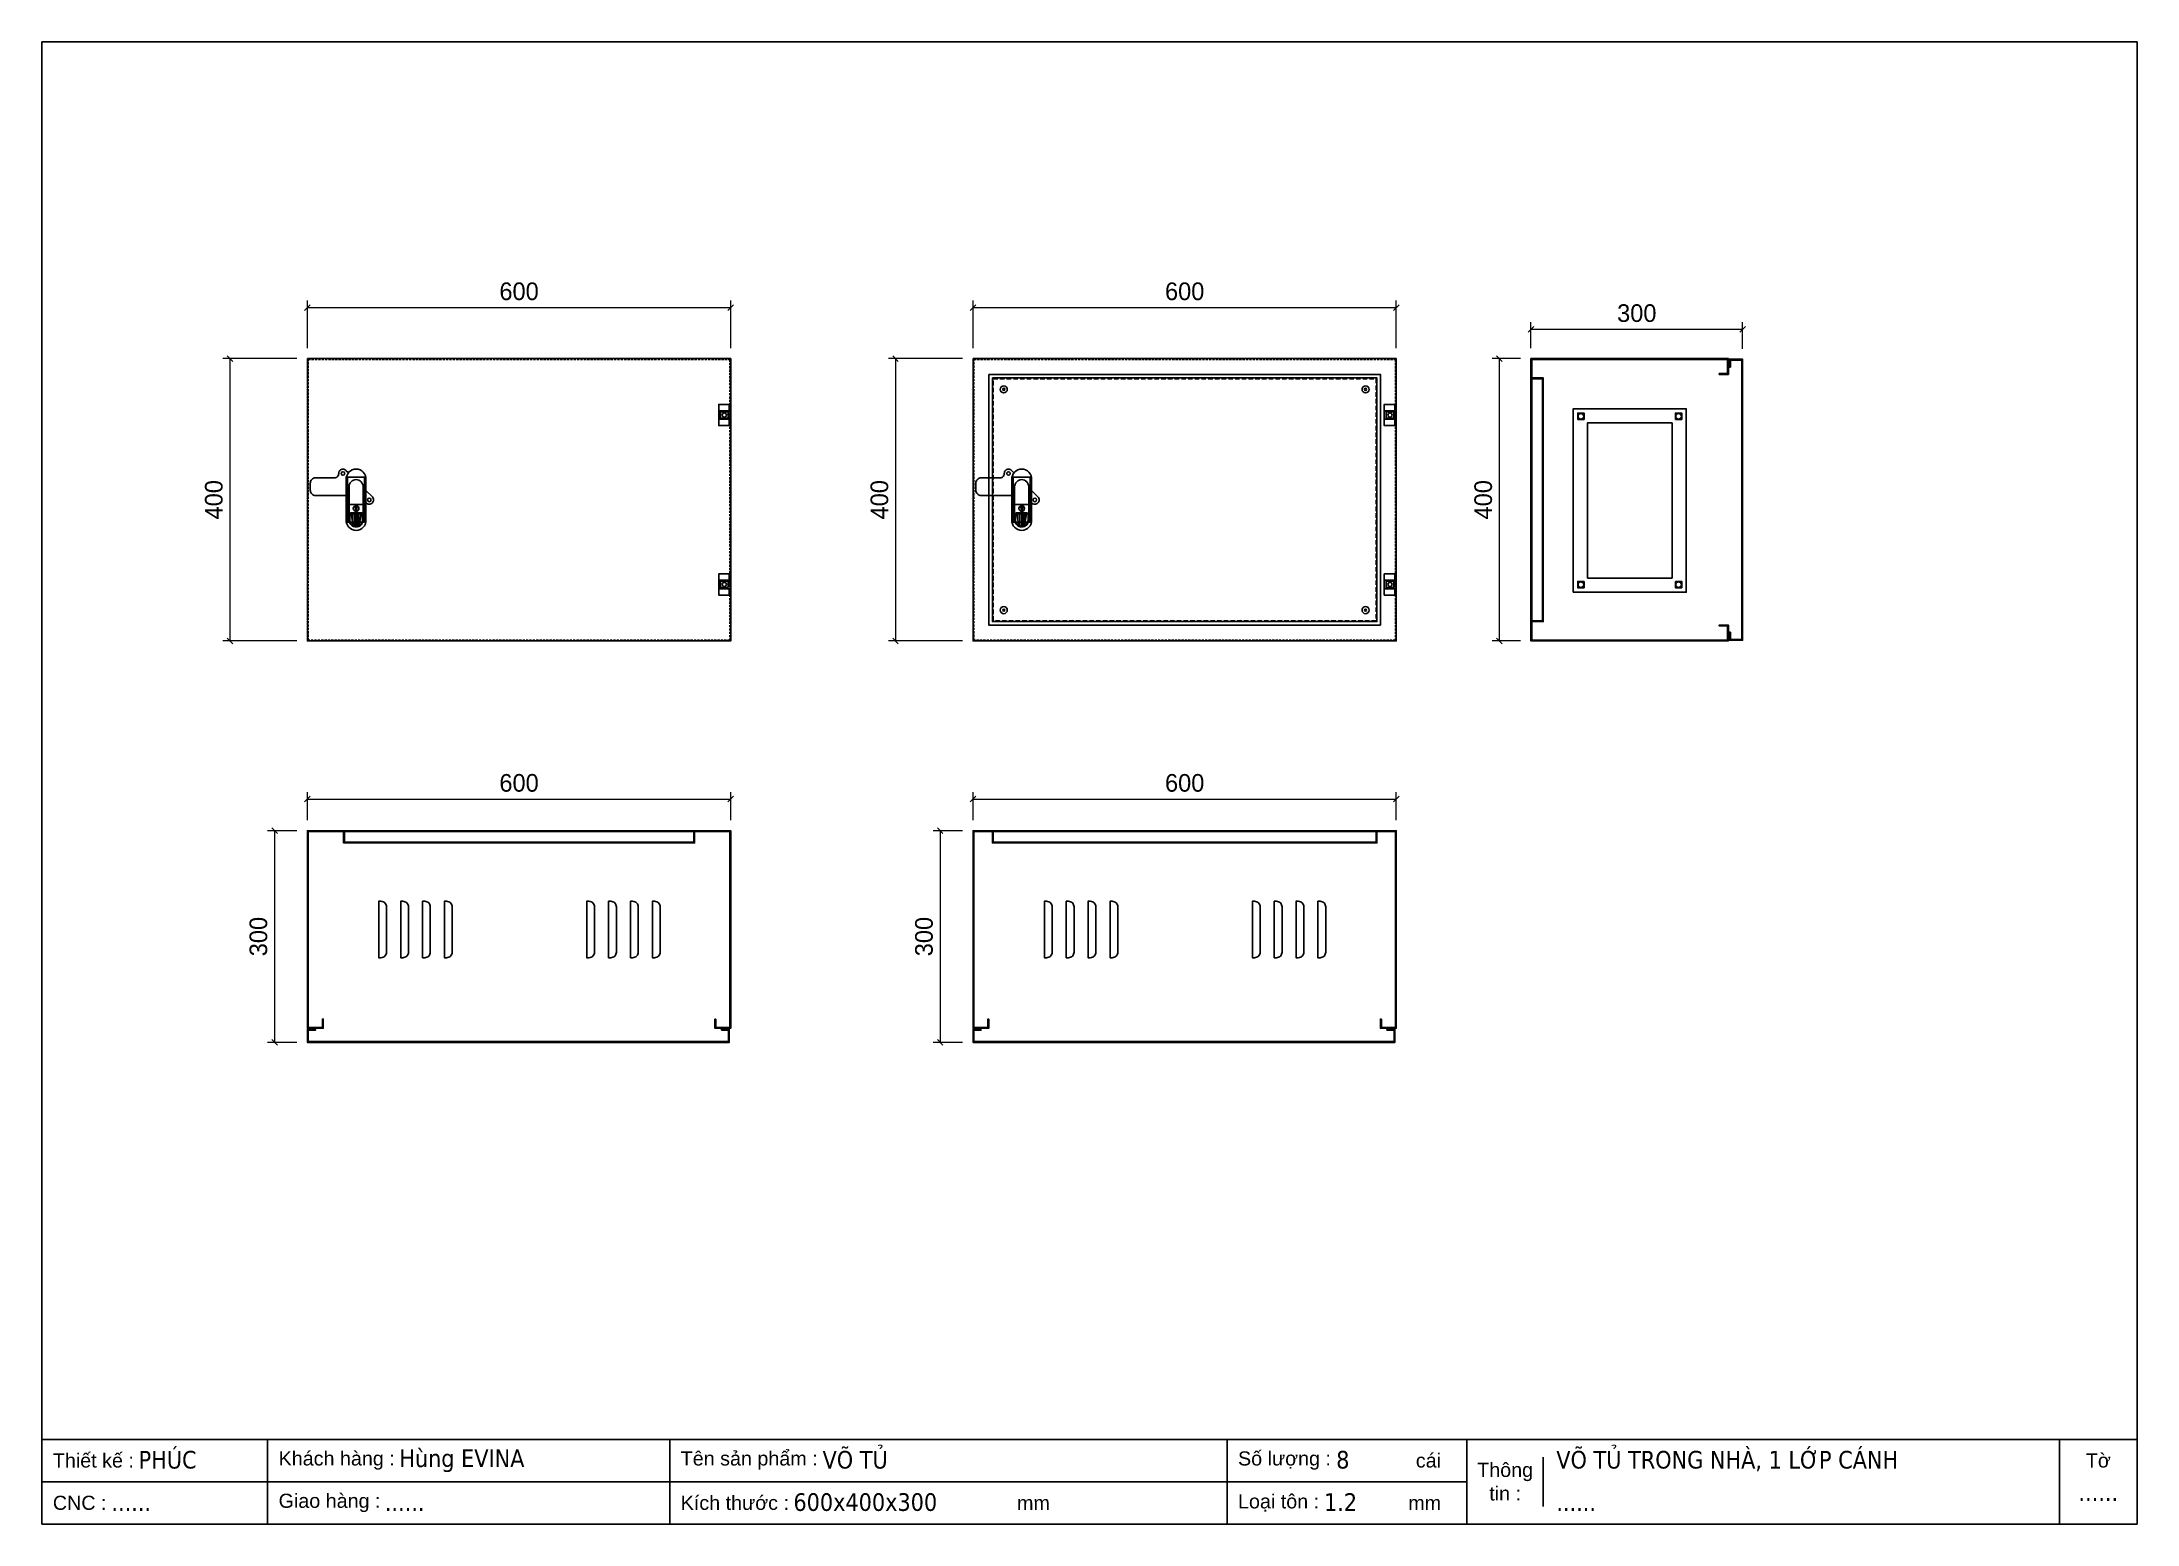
# Model space of a CAD drawing. Header units: millimetres. Extents: x 0 to 2970, y 0 to 2100.
import ezdxf
from ezdxf.enums import TextEntityAlignment as Align

# ---------------------------------------------------------------- set-up
doc = ezdxf.new("R2010")
doc.units = ezdxf.units.MM
for name, pattern in [('DASHED', [0.75, 0.5, -0.25]), ('HIDDEN', [9.525, 6.35, -3.175]), ('HIDDEN2', [4.7625, 3.175, -1.5875])]:
    doc.linetypes.add(name, pattern=pattern)
doc.layers.add('DIM', color=253, linetype='Continuous')
doc.layers.add('THIET BI', color=2, linetype='Continuous')
doc.styles.add('Arial', font='arial.ttf')
doc.styles.add('Tahoma (Input Text)', font='tahoma.ttf')
doc.dimstyles.new('Dim-25', dxfattribs={"dimtxt": 25, "dimasz": 8, "dimexe": 10, "dimexo": 15, "dimgap": 10, "dimtad": 1, "dimdec": 0, "dimtxsty": 'Standard', "dimblk": 'OBLIQUE', "dimcen": 10, "dimclrd": 5, "dimclre": 5, "dimclrt": 3, "dimazin": 3, "dimtfac": 1, "dimtdec": 0, "dimtmove": 0, "dimatfit": 3, "dimldrblk": 'OBLIQUE', "dimlwd": 9, "dimlwe": 9})

# ---------------------------------------------------------------- blocks, each defined once
blk = doc.blocks.new('HL003-2-2')
at = {"color": 1}
for p, q in [((15, 21), (15, 12)), ((15, -9), (15, 0)), ((16, 12), (17, 12)), ((16, 0), (17, 0))]:
    blk.add_line(p, q, dxfattribs=at)
blk.add_lwpolyline([(17, 0), (17, -9), (0, -9), (0, 21), (17, 21), (17, 12)], dxfattribs=at)
blk.add_lwpolyline([(0, 12), (16, 12), (16, 0), (0, 0)], close=True, dxfattribs=at)
blk.add_circle((8, 6), 3, dxfattribs=at)
blk = doc.blocks.new('AB301-3-1')
at = {"linetype": 'Continuous'}
h = blk.add_hatch(dxfattribs=at)
h.set_pattern_fill('ACAD_ISO09W100', color=1, scale=0.2)
h.set_pattern_definition([(0, (-368.0181, 431.8814), (0, 1), [4.8, -0.6, 1.2, -0.6, 1.2, -0.6])])
h.paths.add_polyline_path([(-4.1, -55, 0.118404), (0, -56, 0.118404), (4.1, -55), (7, -38.5), (-7, -38.5)])
at = {"color": 1, "linetype": 'Continuous'}
for p, q in [((-10, -25), (10, -25)), ((-7, -38.5), (7, -38.5)), ((-7, -38.5), (-4.1, -55)), ((7, -38.5), (4.1, -55))]:
    blk.add_line(p, q, dxfattribs=at)
for points in [[(-14, -12.5), (-57.5, -12.5, -0.414214), (-65, -5), (-65, 5, -0.414214), (-57.5, 12.5), (-30.7, 12.5, 0.414214), (-24.7, 18.5), (-24.7, 18.7)], [(-24.7, 18.7, -0.198912), (-23, 23), (-23, 23, -0.414214), (-14.5, 23), (-11, 19.5)], [(14, -5.5), (23, -14.5, -0.414214), (23, -23), (23, -23, -0.451305), (14, -22.4, -0.381561)]]:
    blk.add_lwpolyline(points, format="xyb", dxfattribs=at)
for points in [[(0, 25), (0, 25, -0.428242), (14, 10), (14, -47, -0.428242), (0, -62), (0, -62, -0.428242), (-14, -47), (-14, 10, -0.428242)], [(0, 10, -0.414214), (10, 0), (10, -47, -0.414214), (0, -57, -0.414214), (-10, -47), (-10, 0, -0.414214)], [(9, -39), (9, -47, -0.414214), (0, -56, -0.414214), (-9, -47), (-9, -39, -0.414214), (-7, -37), (7, -37, -0.414214)]]:
    blk.add_lwpolyline(points, format="xyb", close=True, dxfattribs=at)
blk.add_lwpolyline([(-1, -28), (1, -28), (1, -34), (-1, -34)], close=True, dxfattribs=at)
for centre, radius in [((-18.7, 18.7), 2.5), ((0, -31), 4), ((18.7, -18.7), 2.5)]:
    blk.add_circle(centre, radius, dxfattribs=at)
blk = doc.blocks.new('*D1')
at = {"color": 0, "linetype": 'ByBlock', "lineweight": -2}
for p, q in [((270.5, 1647.3), (262.5, 1655.3)), ((262.5, 1255.3), (270.5, 1247.3))]:
    blk.add_line(p, q, dxfattribs=at)
at = {"layer": 'Defpoints', "color": 0, "transparency": 16777216}
for p in [(376.4, 1651.3), (266.5, 1251.3), (376.4, 1251.3)]:
    blk.add_point(p, dxfattribs=at)
at = {"layer": 'DIM', "color": 5, "lineweight": 9, "transparency": 16777216}
for p, q in [((361.4, 1651.3), (256.5, 1651.3)), ((266.5, 1651.3), (266.5, 1251.3)), ((361.4, 1251.3), (256.5, 1251.3))]:
    blk.add_line(p, q, dxfattribs=at)
at = {"layer": 'DIM', "color": 3, "transparency": 16777216, "insert": (243.8, 1451.3), "char_height": 25, "attachment_point": 5, "rotation": 90}
blk.add_mtext('400', dxfattribs=at)
blk = doc.blocks.new('_Oblique')
at = {"color": 0, "linetype": 'ByBlock', "lineweight": -2}
blk.add_line((-0.5, -0.5), (0.5, 0.5), dxfattribs=at)
blk = doc.blocks.new('khungtenAsean2')
at = {"color": 7}
for p, q in [((2970, -1980), (0, -1980)), ((320, -1980), (320, -2100)), ((890, -1980), (890, -2100)), ((1680, -1980), (1680, -2100)), ((2020, -1980), (2020, -2100)), ((2860, -1980), (2860, -2100)), ((2128.3, -2005), (2128.3, -2075)), ((2020, -2040), (0, -2040))]:
    blk.add_line(p, q, dxfattribs=at)
blk.add_lwpolyline([(0, 0), (2970, 0), (2970, -2100), (0, -2100)], close=True, dxfattribs=at)
at = {"color": 2, "char_height": 20, "style": 'Arial'}
for s, insert, width, attachment_point in [('  Thiết kế :', (0, -2010), 917.634, 4), ('  Khách hàng :', (320, -2010), 917.634, 4), ('  Tên sản phẩm :', (890, -2010), 917.634, 4), ('  Số lượng :', (1680, -2010), 917.634, 4), ('cái', (1947.6, -2010), 917.634, 4), ('Thông\\Ptin :', (2074.2, -2040), 108.311, 5), ('Tờ', (2915, -2010), 110, 5), ('  CNC :', (0, -2070), 917.634, 4), ('  Giao hàng :', (320, -2070), 917.634, 4), ('  Kích thước :', (890, -2070), 917.634, 4), ('mm', (1382.3, -2070), 917.634, 4), ('  Loại tôn :', (1680, -2070), 917.634, 4), ('mm', (1936.9, -2070), 917.634, 4)]:
    blk.add_mtext(s, dxfattribs=dict(at, insert=insert, width=width, attachment_point=attachment_point))
at = {"color": 1, "style": 'Tahoma (Input Text)', "flags": 8}
for tag, p in [('#01', (137.1, -2021.3)), ('#03', (506.6, -2019.3)), ('#05', (1106.6, -2021.3)), ('#07', (1834.7, -2021.3)), ('#09', (2146.7, -2021.3)), ('#02', (98.5, -2081.3)), ('#04', (486.1, -2081.3)), ('#06', (1065.3, -2081.3)), ('#08', (1817.4, -2081.3)), ('#10', (2146.7, -2081.3))]:
    blk.add_attdef(tag, p, '', height=25, dxfattribs=at)
blk.add_attdef('#11', text='', height=25, dxfattribs=at).set_placement((2915, -2067.3), align=Align.CENTER)
blk = doc.blocks.new('*D2')
at = {"color": 0, "linetype": 'ByBlock', "lineweight": -2}
for p, q in [((380.4, 1727.7), (372.4, 1719.7)), ((972.4, 1719.7), (980.4, 1727.7))]:
    blk.add_line(p, q, dxfattribs=at)
at = {"layer": 'Defpoints', "color": 0, "ltscale": 3, "transparency": 16777216}
for p in [(976.4, 1723.7), (376.4, 1651.3), (976.4, 1651.3)]:
    blk.add_point(p, dxfattribs=at)
at = {"layer": 'DIM', "color": 5, "lineweight": 9, "ltscale": 3, "transparency": 16777216}
for p, q in [((376.4, 1666.3), (376.4, 1733.7)), ((376.4, 1723.7), (976.4, 1723.7)), ((976.4, 1666.3), (976.4, 1733.7))]:
    blk.add_line(p, q, dxfattribs=at)
at = {"layer": 'DIM', "color": 3, "ltscale": 3, "transparency": 16777216, "insert": (676.4, 1746.5), "char_height": 25, "attachment_point": 5}
blk.add_mtext('600', dxfattribs=at)
blk = doc.blocks.new('*D3')
at = {"color": 0, "linetype": 'ByBlock', "lineweight": -2}
for p, q in [((380.4, 1031.2), (372.4, 1023.2)), ((972.4, 1023.2), (980.4, 1031.2))]:
    blk.add_line(p, q, dxfattribs=at)
at = {"layer": 'Defpoints', "color": 0, "ltscale": 3, "transparency": 16777216}
for p in [(976.4, 1027.2), (376.4, 982.4), (976.4, 982.4)]:
    blk.add_point(p, dxfattribs=at)
at = {"layer": 'DIM', "color": 5, "lineweight": 9, "ltscale": 3, "transparency": 16777216}
for p, q in [((376.4, 997.4), (376.4, 1037.2)), ((376.4, 1027.2), (976.4, 1027.2)), ((976.4, 997.4), (976.4, 1037.2))]:
    blk.add_line(p, q, dxfattribs=at)
at = {"layer": 'DIM', "color": 3, "ltscale": 3, "transparency": 16777216, "insert": (676.4, 1050), "char_height": 25, "attachment_point": 5}
blk.add_mtext('600', dxfattribs=at)
blk = doc.blocks.new('*D4')
at = {"color": 0, "linetype": 'ByBlock', "lineweight": -2}
for p, q in [((333.8, 978.4), (325.8, 986.4)), ((325.8, 686.4), (333.8, 678.4))]:
    blk.add_line(p, q, dxfattribs=at)
at = {"layer": 'Defpoints', "color": 0, "ltscale": 3, "transparency": 16777216}
for p in [(376.4, 982.4), (329.8, 682.4), (376.4, 682.4)]:
    blk.add_point(p, dxfattribs=at)
at = {"layer": 'DIM', "color": 5, "lineweight": 9, "ltscale": 3, "transparency": 16777216}
for p, q in [((361.4, 982.4), (319.8, 982.4)), ((329.8, 982.4), (329.8, 682.4)), ((361.4, 682.4), (319.8, 682.4))]:
    blk.add_line(p, q, dxfattribs=at)
at = {"layer": 'DIM', "color": 3, "ltscale": 3, "transparency": 16777216, "insert": (307, 832.4), "char_height": 25, "attachment_point": 5, "rotation": 90}
blk.add_mtext('300', dxfattribs=at)
blk = doc.blocks.new('*D5')
at = {"color": 0, "linetype": 'ByBlock', "lineweight": -2}
for p, q in [((1214, 1647.3), (1206, 1655.3)), ((1206, 1255.3), (1214, 1247.3))]:
    blk.add_line(p, q, dxfattribs=at)
at = {"layer": 'Defpoints', "color": 0, "transparency": 16777216}
for p in [(1319.9, 1651.3), (1210, 1251.3), (1319.9, 1251.3)]:
    blk.add_point(p, dxfattribs=at)
at = {"layer": 'DIM', "color": 5, "lineweight": 9, "transparency": 16777216}
for p, q in [((1304.9, 1651.3), (1200, 1651.3)), ((1210, 1651.3), (1210, 1251.3)), ((1304.9, 1251.3), (1200, 1251.3))]:
    blk.add_line(p, q, dxfattribs=at)
at = {"layer": 'DIM', "color": 3, "transparency": 16777216, "insert": (1187.3, 1451.3), "char_height": 25, "attachment_point": 5, "rotation": 90}
blk.add_mtext('400', dxfattribs=at)
blk = doc.blocks.new('*D6')
at = {"color": 0, "linetype": 'ByBlock', "lineweight": -2}
for p, q in [((1323.9, 1727.7), (1315.9, 1719.7)), ((1915.9, 1719.7), (1923.9, 1727.7))]:
    blk.add_line(p, q, dxfattribs=at)
at = {"layer": 'Defpoints', "color": 0, "ltscale": 3, "transparency": 16777216}
for p in [(1919.9, 1723.7), (1319.9, 1651.3), (1919.9, 1651.3)]:
    blk.add_point(p, dxfattribs=at)
at = {"layer": 'DIM', "color": 5, "lineweight": 9, "ltscale": 3, "transparency": 16777216}
for p, q in [((1319.9, 1666.3), (1319.9, 1733.7)), ((1319.9, 1723.7), (1919.9, 1723.7)), ((1919.9, 1666.3), (1919.9, 1733.7))]:
    blk.add_line(p, q, dxfattribs=at)
at = {"layer": 'DIM', "color": 3, "ltscale": 3, "transparency": 16777216, "insert": (1619.9, 1746.5), "char_height": 25, "attachment_point": 5}
blk.add_mtext('600', dxfattribs=at)
blk = doc.blocks.new('*D7')
at = {"color": 0, "linetype": 'ByBlock', "lineweight": -2}
for p, q in [((2070, 1647.3), (2062, 1655.3)), ((2062, 1255.3), (2070, 1247.3))]:
    blk.add_line(p, q, dxfattribs=at)
at = {"layer": 'Defpoints', "color": 0, "ltscale": 3, "transparency": 16777216}
for p in [(2066, 1651.3), (2110.8, 1651.3), (2110.8, 1251.3)]:
    blk.add_point(p, dxfattribs=at)
at = {"layer": 'DIM', "color": 5, "lineweight": 9, "ltscale": 3, "transparency": 16777216}
for p, q in [((2095.8, 1651.3), (2056, 1651.3)), ((2066, 1251.3), (2066, 1651.3)), ((2095.8, 1251.3), (2056, 1251.3))]:
    blk.add_line(p, q, dxfattribs=at)
at = {"layer": 'DIM', "color": 3, "ltscale": 3, "transparency": 16777216, "insert": (2043.2, 1451.3), "char_height": 25, "attachment_point": 5, "rotation": 90}
blk.add_mtext('400', dxfattribs=at)
blk = doc.blocks.new('*D8')
at = {"color": 0, "linetype": 'ByBlock', "lineweight": -2}
for p, q in [((1323.9, 1031.2), (1315.9, 1023.2)), ((1915.9, 1023.2), (1923.9, 1031.2))]:
    blk.add_line(p, q, dxfattribs=at)
at = {"layer": 'Defpoints', "color": 0, "ltscale": 3, "transparency": 16777216}
for p in [(1919.9, 1027.2), (1319.9, 982.4), (1919.9, 982.4)]:
    blk.add_point(p, dxfattribs=at)
at = {"layer": 'DIM', "color": 5, "lineweight": 9, "ltscale": 3, "transparency": 16777216}
for p, q in [((1319.9, 997.4), (1319.9, 1037.2)), ((1319.9, 1027.2), (1919.9, 1027.2)), ((1919.9, 997.4), (1919.9, 1037.2))]:
    blk.add_line(p, q, dxfattribs=at)
at = {"layer": 'DIM', "color": 3, "ltscale": 3, "transparency": 16777216, "insert": (1619.9, 1050), "char_height": 25, "attachment_point": 5}
blk.add_mtext('600', dxfattribs=at)
blk = doc.blocks.new('*D9')
at = {"color": 0, "linetype": 'ByBlock', "lineweight": -2}
for p, q in [((1277.3, 978.4), (1269.3, 986.4)), ((1269.3, 686.4), (1277.3, 678.4))]:
    blk.add_line(p, q, dxfattribs=at)
at = {"layer": 'Defpoints', "color": 0, "ltscale": 3, "transparency": 16777216}
for p in [(1319.9, 982.4), (1273.3, 682.4), (1319.9, 682.4)]:
    blk.add_point(p, dxfattribs=at)
at = {"layer": 'DIM', "color": 5, "lineweight": 9, "ltscale": 3, "transparency": 16777216}
for p, q in [((1304.9, 982.4), (1263.3, 982.4)), ((1273.3, 982.4), (1273.3, 682.4)), ((1304.9, 682.4), (1263.3, 682.4))]:
    blk.add_line(p, q, dxfattribs=at)
at = {"layer": 'DIM', "color": 3, "ltscale": 3, "transparency": 16777216, "insert": (1250.5, 832.4), "char_height": 25, "attachment_point": 5, "rotation": 90}
blk.add_mtext('300', dxfattribs=at)
blk = doc.blocks.new('*D10')
at = {"color": 0, "linetype": 'ByBlock', "lineweight": -2}
for p, q in [((2114.8, 1696.9), (2106.8, 1688.9)), ((2406.8, 1688.9), (2414.8, 1696.9))]:
    blk.add_line(p, q, dxfattribs=at)
at = {"layer": 'Defpoints', "color": 0, "ltscale": 3, "transparency": 16777216}
for p in [(2410.8, 1692.9), (2110.8, 1651.3), (2410.8, 1650.3)]:
    blk.add_point(p, dxfattribs=at)
at = {"layer": 'DIM', "color": 5, "lineweight": 9, "ltscale": 3, "transparency": 16777216}
for p, q in [((2110.8, 1666.3), (2110.8, 1702.9)), ((2410.8, 1665.3), (2410.8, 1702.9)), ((2110.8, 1692.9), (2410.8, 1692.9))]:
    blk.add_line(p, q, dxfattribs=at)
at = {"layer": 'DIM', "color": 3, "ltscale": 3, "transparency": 16777216, "insert": (2260.8, 1715.6), "char_height": 25, "attachment_point": 5}
blk.add_mtext('300', dxfattribs=at)

msp = doc.modelspace()

# ---------------------------------------------------------------- linework, layer by layer
at = {"color": 7}
for points in [[(376.4, 1651.3), (976.4, 1651.3), (976.4, 1251.3), (376.4, 1251.3)], [(1319.9, 1651.3), (1919.9, 1651.3), (1919.9, 1251.3), (1319.9, 1251.3)], [(2377.6, 1630.1), (2389.6, 1630.1), (2389.6, 1650.1), (2112, 1650.1), (2112, 1252.5), (2389.6, 1252.5), (2389.6, 1272.5), (2377.6, 1272.5), (2377.6, 1273.7), (2390.8, 1273.7), (2390.8, 1251.3), (2110.8, 1251.3), (2110.8, 1651.3), (2390.8, 1651.3), (2390.8, 1628.9), (2377.6, 1628.9)], [(2393.6, 1639.1), (2393.6, 1649.1), (2409.6, 1649.1), (2409.6, 1253.5), (2393.6, 1253.5), (2393.6, 1263.5), (2392.4, 1263.5), (2392.4, 1252.3), (2410.8, 1252.3), (2410.8, 1650.3), (2392.4, 1650.3), (2392.4, 1639.1)], [(1342.3, 1628.9), (1897.5, 1628.9), (1897.5, 1273.7), (1342.3, 1273.7)], [(2170.8, 1320.3), (2170.8, 1580.3), (2330.8, 1580.3), (2330.8, 1320.3)], [(955.2, 715.6), (955.2, 703.6), (975.2, 703.6), (975.2, 981.2), (377.6, 981.2), (377.6, 703.6), (397.6, 703.6), (397.6, 715.6), (398.8, 715.6), (398.8, 702.4), (376.4, 702.4), (376.4, 982.4), (976.4, 982.4), (976.4, 702.4), (954, 702.4), (954, 715.6)], [(1898.7, 715.6), (1898.7, 703.6), (1918.7, 703.6), (1918.7, 981.2), (1321.1, 981.2), (1321.1, 703.6), (1341.1, 703.6), (1341.1, 715.6), (1342.3, 715.6), (1342.3, 702.4), (1319.9, 702.4), (1319.9, 982.4), (1919.9, 982.4), (1919.9, 702.4), (1897.5, 702.4), (1897.5, 715.6)], [(963.2, 699.6), (973.2, 699.6), (973.2, 683.6), (377.6, 683.6), (377.6, 699.6), (387.6, 699.6), (387.6, 700.8), (376.4, 700.8), (376.4, 682.4), (974.4, 682.4), (974.4, 700.8), (963.2, 700.8)], [(1906.7, 699.6), (1916.7, 699.6), (1916.7, 683.6), (1321.1, 683.6), (1321.1, 699.6), (1331.1, 699.6), (1331.1, 700.8), (1319.9, 700.8), (1319.9, 682.4), (1917.9, 682.4), (1917.9, 700.8), (1906.7, 700.8)]]:
    msp.add_lwpolyline(points, close=True, dxfattribs=at)
at = {"color": 7, "linetype": 'HIDDEN2'}
for points in [[(377.6, 1650.1), (975.2, 1650.1), (975.2, 1252.5), (377.6, 1252.5)], [(1321.1, 1650.1), (1918.7, 1650.1), (1918.7, 1252.5), (1321.1, 1252.5)]]:
    msp.add_lwpolyline(points, close=True, dxfattribs=at)
at = {"color": 1}
for points in [[(1347.3, 1623.9), (1892.5, 1623.9), (1892.5, 1278.7), (1347.3, 1278.7)], [(2112, 1279.9), (2127, 1279.9), (2127, 1622.7), (2112, 1622.7), (2112, 1623.9), (2128.2, 1623.9), (2128.2, 1278.7), (2112, 1278.7)], [(1348.5, 981.2), (1348.5, 966.2), (1891.3, 966.2), (1891.3, 981.2), (1892.5, 981.2), (1892.5, 965), (1347.3, 965), (1347.3, 981.2)]]:
    msp.add_lwpolyline(points, close=True, dxfattribs=at)
at = {"color": 1, "linetype": 'HIDDEN'}
msp.add_lwpolyline([(1348.5, 1622.7), (1891.3, 1622.7), (1891.3, 1279.9), (1348.5, 1279.9)], close=True, dxfattribs=at)
at = {"color": 2}
for points in [[(972.9, 1575.8), (961.9, 1575.8), (961.9, 1566.8), (972.9, 1566.8)], [(1916.4, 1575.8), (1905.4, 1575.8), (1905.4, 1566.8), (1916.4, 1566.8)], [(2186, 1565.1), (2186, 1574.1), (2177, 1574.1), (2177, 1565.1)], [(2190.8, 1340.3), (2190.8, 1560.3), (2310.8, 1560.3), (2310.8, 1340.3)], [(2315.5, 1565.1), (2315.5, 1574.1), (2324.5, 1574.1), (2324.5, 1565.1)], [(972.9, 1326.8), (961.9, 1326.8), (961.9, 1335.8), (972.9, 1335.8)], [(1916.4, 1326.8), (1905.4, 1326.8), (1905.4, 1335.8), (1916.4, 1335.8)], [(2186, 1335.6), (2186, 1326.6), (2177, 1326.6), (2177, 1335.6)], [(2315.5, 1335.6), (2315.5, 1326.6), (2324.5, 1326.6), (2324.5, 1335.6)]]:
    msp.add_lwpolyline(points, close=True, dxfattribs=at)
at = {"color": 2, "linetype": 'Continuous'}
for points in [[(433.4, 1483.1), (457.4, 1483.1), (457.4, 1419.6), (433.4, 1419.6)], [(1376.9, 1483.1), (1400.9, 1483.1), (1400.9, 1419.6), (1376.9, 1419.6)]]:
    msp.add_lwpolyline(points, close=True, dxfattribs=at)
at = {"color": 6}
msp.add_lwpolyline([(428.9, 981.2), (428.9, 966.2), (923.9, 966.2), (923.9, 981.2), (925.1, 981.2), (925.1, 965), (427.7, 965), (427.7, 981.2)], close=True, dxfattribs=at)
at = {"color": 2}
for points in [[(488.6, 874.4), (488.6, 810.4, -0.414214), (480.6, 802.4), (477.6, 802.4), (477.6, 882.4), (480.6, 882.4, -0.414214)], [(519.6, 874.4), (519.6, 810.4, -0.414214), (511.6, 802.4), (508.6, 802.4), (508.6, 882.4), (511.6, 882.4, -0.414214)], [(550.6, 874.4), (550.6, 810.4, -0.414214), (542.6, 802.4), (539.6, 802.4), (539.6, 882.4), (542.6, 882.4, -0.414214)], [(581.6, 874.4), (581.6, 810.4, -0.414214), (573.6, 802.4), (570.6, 802.4), (570.6, 882.4), (573.6, 882.4, -0.414214)], [(783.4, 874.4), (783.4, 810.4, -0.414214), (775.4, 802.4), (772.4, 802.4), (772.4, 882.4), (775.4, 882.4, -0.414214)], [(814.4, 874.4), (814.4, 810.4, -0.414214), (806.4, 802.4), (803.4, 802.4), (803.4, 882.4), (806.4, 882.4, -0.414214)], [(845.4, 874.4), (845.4, 810.4, -0.414214), (837.4, 802.4), (834.4, 802.4), (834.4, 882.4), (837.4, 882.4, -0.414214)], [(876.4, 874.4), (876.4, 810.4, -0.414214), (868.4, 802.4), (865.4, 802.4), (865.4, 882.4), (868.4, 882.4, -0.414214)], [(1432.1, 874.4), (1432.1, 810.4, -0.414214), (1424.1, 802.4), (1421.1, 802.4), (1421.1, 882.4), (1424.1, 882.4, -0.414214)], [(1463.1, 874.4), (1463.1, 810.4, -0.414214), (1455.1, 802.4), (1452.1, 802.4), (1452.1, 882.4), (1455.1, 882.4, -0.414214)], [(1494.1, 874.4), (1494.1, 810.4, -0.414214), (1486.1, 802.4), (1483.1, 802.4), (1483.1, 882.4), (1486.1, 882.4, -0.414214)], [(1525.1, 874.4), (1525.1, 810.4, -0.414214), (1517.1, 802.4), (1514.1, 802.4), (1514.1, 882.4), (1517.1, 882.4, -0.414214)], [(1726.9, 874.4), (1726.9, 810.4, -0.414214), (1718.9, 802.4), (1715.9, 802.4), (1715.9, 882.4), (1718.9, 882.4, -0.414214)], [(1757.9, 874.4), (1757.9, 810.4, -0.414214), (1749.9, 802.4), (1746.9, 802.4), (1746.9, 882.4), (1749.9, 882.4, -0.414214)], [(1788.9, 874.4), (1788.9, 810.4, -0.414214), (1780.9, 802.4), (1777.9, 802.4), (1777.9, 882.4), (1780.9, 882.4, -0.414214)], [(1819.9, 874.4), (1819.9, 810.4, -0.414214), (1811.9, 802.4), (1808.9, 802.4), (1808.9, 882.4), (1811.9, 882.4, -0.414214)]]:
    msp.add_lwpolyline(points, format="xyb", close=True, dxfattribs=at)
at = {"color": 2, "ltscale": 3}
for centre, radius in [((1363.5, 1607.7), 5), ((1363.5, 1607.7), 1.5), ((1876.3, 1607.7), 5), ((1876.3, 1607.7), 1.5), ((1363.5, 1294.9), 5), ((1363.5, 1294.9), 1.5), ((1876.3, 1294.9), 5), ((1876.3, 1294.9), 1.5)]:
    msp.add_circle(centre, radius, dxfattribs=at)
at = {"color": 7}
for centre in [(2181.5, 1569.6), (2320, 1569.6), (2181.5, 1331.1), (2320, 1331.1)]:
    msp.add_circle(centre, 4, dxfattribs=at)
at = {"layer": 'THIET BI', "color": 4, "linetype": 'DASHED', "ltscale": 0.5}
msp.add_lwpolyline([(2170.8, 1320.3), (2170.8, 1580.3), (2330.8, 1580.3), (2330.8, 1320.3)], close=True, dxfattribs=at)
msp.add_lwpolyline([(2170.8, 1320.3), (2170.8, 1580.3), (2330.8, 1580.3), (2330.8, 1320.3)], close=True, dxfattribs=at)

# ---------------------------------------------------------------- block references
at = {"color": 7}
ref = msp.add_blockref('khungtenAsean2', (0, 2100), dxfattribs=at)
ref.add_attrib('#11', '......', dxfattribs={"color": 1, "height": 25, "style": 'Tahoma (Input Text)'}).set_placement((2915, 32.7), align=Align.CENTER)
ref.add_attrib('#09', 'VÕ TỦ TRONG NHÀ, 1 LỚP CÁNH', (2146.7, 78.7), dxfattribs={"color": 1, "height": 25, "style": 'Tahoma (Input Text)'})
ref.add_attrib('#10', '......', (2146.7, 18.7), dxfattribs={"color": 1, "height": 25, "style": 'Tahoma (Input Text)'})
ref.add_attrib('#08', '1.2', (1817.4, 18.7), dxfattribs={"color": 1, "height": 25, "style": 'Tahoma (Input Text)'})
ref.add_attrib('#07', '8', (1834.7, 78.7), dxfattribs={"color": 1, "height": 25, "style": 'Tahoma (Input Text)'})
ref.add_attrib('#06', '600x400x300', (1065.3, 18.7), dxfattribs={"color": 1, "height": 25, "style": 'Tahoma (Input Text)'})
ref.add_attrib('#05', 'VÕ TỦ', (1106.6, 78.7), dxfattribs={"color": 1, "height": 25, "style": 'Tahoma (Input Text)'})
ref.add_attrib('#04', '......', (486.1, 18.7), dxfattribs={"color": 1, "height": 25, "style": 'Tahoma (Input Text)'})
ref.add_attrib('#03', 'Hùng EVINA', (506.6, 80.7), dxfattribs={"color": 1, "height": 25, "style": 'Tahoma (Input Text)'})
ref.add_attrib('#02', '......', (98.5, 18.7), dxfattribs={"color": 1, "height": 25, "style": 'Tahoma (Input Text)'})
ref.add_attrib('#01', 'PHÚC', (137.1, 78.7), dxfattribs={"color": 1, "height": 25, "style": 'Tahoma (Input Text)'})
for name, p in [('HL003-2-2', (959.4, 1565.3)), ('HL003-2-2', (1902.9, 1565.3)), ('AB301-3-1', (445.4, 1469.8)), ('AB301-3-1', (1388.9, 1469.8))]:
    msp.add_blockref(name, p, dxfattribs=at)
at = {"color": 7, "xscale": -1, "rotation": 180}
for p in [(959.4, 1337.3), (1902.9, 1337.3)]:
    msp.add_blockref('HL003-2-2', p, dxfattribs=at)

# ---------------------------------------------------------------- dimensions: what is measured, and where the dimension line sits
at = {"layer": 'DIM', "color": 7, "ltscale": 3}
for base, p1, p2, picture, middle in [((976.4, 1723.7), (376.4, 1651.3), (976.4, 1651.3), '*D2', (676.4, 1746.5)), ((1919.9, 1723.7), (1319.9, 1651.3), (1919.9, 1651.3), '*D6', (1619.9, 1746.5)), ((2410.8, 1692.9), (2110.8, 1651.3), (2410.8, 1650.3), '*D10', (2260.8, 1715.6)), ((976.4, 1027.2), (376.4, 982.4), (976.4, 982.4), '*D3', (676.4, 1050)), ((1919.9, 1027.2), (1319.9, 982.4), (1919.9, 982.4), '*D8', (1619.9, 1050))]:
    dim = msp.add_linear_dim(base=base, p1=p1, p2=p2, dimstyle='Dim-25', dxfattribs=at)
    dim.commit()
    dim.dimension.update_dxf_attribs({"geometry": picture, "text_midpoint": middle})
at = {"layer": 'DIM', "color": 7}
for base, p1, p2, picture, middle in [((266.5, 1251.3), (376.4, 1651.3), (376.4, 1251.3), '*D1', (243.8, 1451.3)), ((1210, 1251.3), (1319.9, 1651.3), (1319.9, 1251.3), '*D5', (1187.3, 1451.3))]:
    dim = msp.add_linear_dim(base=base, p1=p1, p2=p2, angle=90, dimstyle='Dim-25', dxfattribs=at)
    dim.commit()
    dim.dimension.update_dxf_attribs({"geometry": picture, "text_midpoint": middle})
at = {"layer": 'DIM', "color": 7, "ltscale": 3}
for base, p1, p2, picture, middle in [((2066, 1651.3), (2110.8, 1251.3), (2110.8, 1651.3), '*D7', (2043.2, 1451.3)), ((329.8, 682.4), (376.4, 982.4), (376.4, 682.4), '*D4', (307, 832.4)), ((1273.3, 682.4), (1319.9, 982.4), (1319.9, 682.4), '*D9', (1250.5, 832.4))]:
    dim = msp.add_linear_dim(base=base, p1=p1, p2=p2, angle=90, dimstyle='Dim-25', dxfattribs=at)
    dim.commit()
    dim.dimension.update_dxf_attribs({"geometry": picture, "text_midpoint": middle})

doc.saveas('drawing.dxf')
